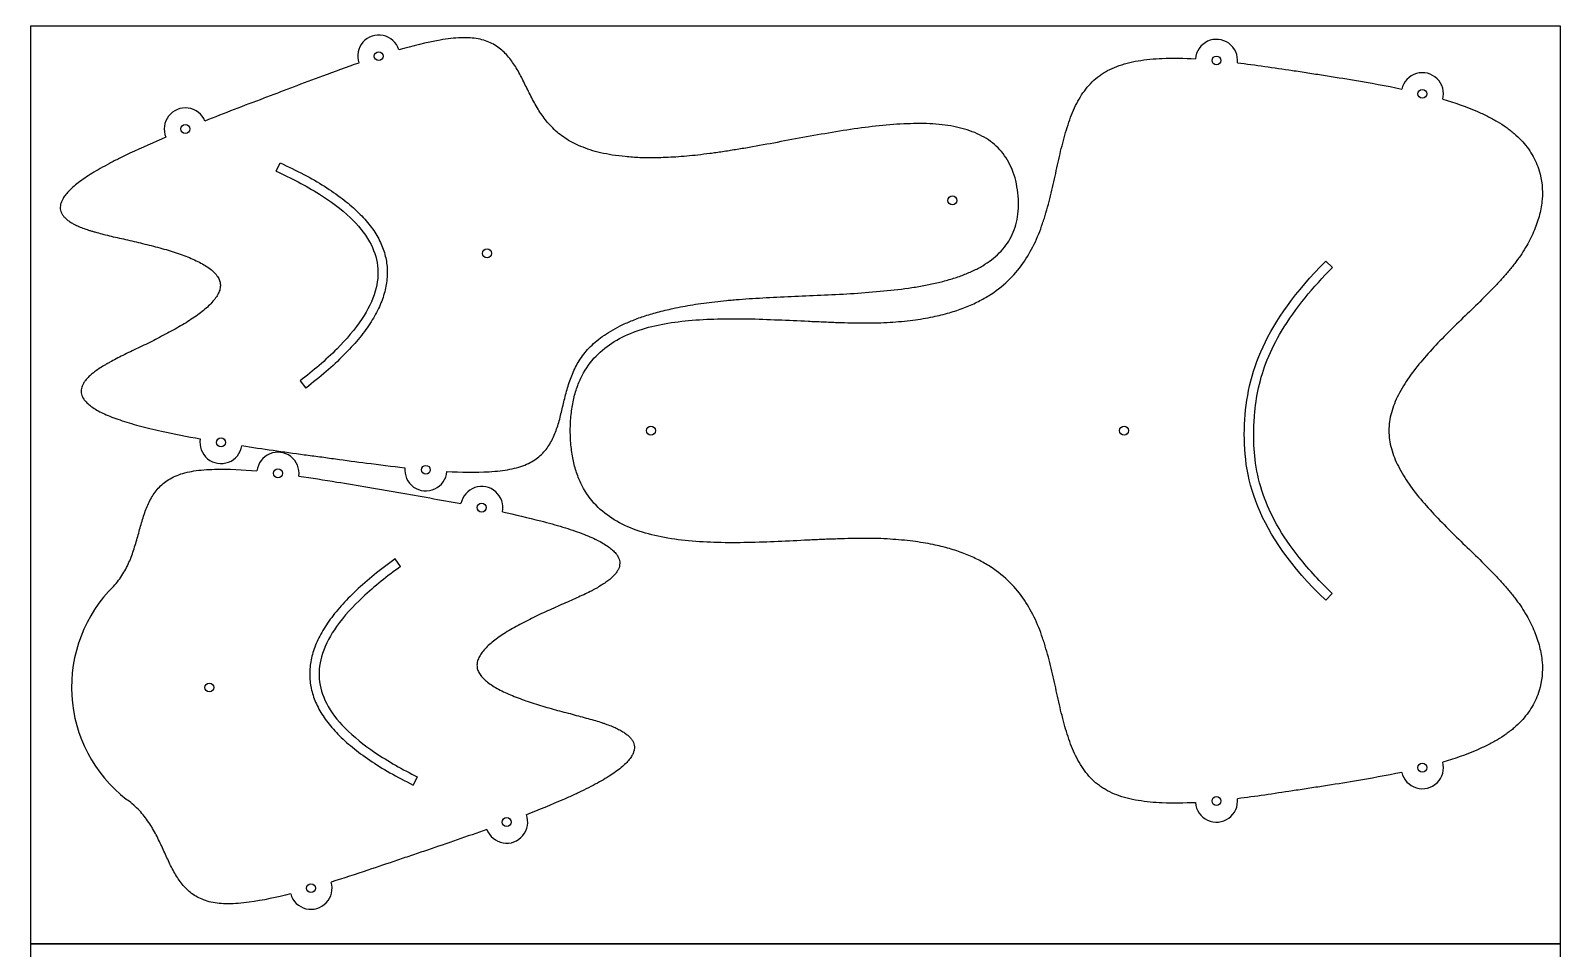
# Model space of a CAD drawing. Header units: inches. Extents: x 132 to 1257, y -131 to 658.
# Drawn here: x 750.9 to 850.9, y -10.9 to 49.1 of the extents above; entities that cross this region are included whole.
import ezdxf

# ---------------------------------------------------------------- set-up
doc = ezdxf.new("R2010")
doc.units = ezdxf.units.IN
doc.header["$MEASUREMENT"] = 0
doc.layers.add('Default', color=7, linetype='Continuous', true_color=0x000000)

msp = doc.modelspace()

# ---------------------------------------------------------------- linework, layer by layer
for p, q in [((766.98, 39.94), (767.23, 40.49)), ((836.02, 33.64), (835.58, 34.07)), ((768.54, 26.24), (768.91, 25.76)), ((775.11, 14.09), (774.75, 14.59)), ((836.01, 12.33), (835.58, 11.89)), ((776.2, 0.35), (775.93, -0.19))]:
    msp.add_line(p, q)
for centre in [(773.68, 47.46), (828.44, 47.18), (841.9, 45), (761.04, 42.7), (811.18, 38.03), (780.76, 34.57), (791.47, 22.98), (822.4, 22.98), (763.37, 22.21), (767.09, 20.19), (776.76, 20.42), (780.41, 17.95), (762.61, 6.19), (841.9, 0.95), (828.44, -1.23), (782.04, -2.61), (769.25, -6.93)]:
    msp.add_circle(centre, 0.291)
for centre, radius, start, end in [((773.68, 47.46), 1.38, 17.8755, 198.6862), ((828.44, 47.18), 1.38, 353.7838, 175.5067), ((841.9, 45), 1.38, 345.1026, 167.1169), ((761.04, 42.7), 1.38, 22.0212, 202.6569), ((763.37, 22.21), 1.38, 170.3337, 350.9686), ((767.09, 20.19), 1.38, 352.3528, 173.1635), ((776.76, 20.42), 1.38, 174.3036, 355.1183), ((780.41, 17.95), 1.38, 348.3821, 169.0178), ((762.9, 6.21), 9.3, 134.6814, 232.0016), ((841.9, 0.95), 1.38, 192.8831, 14.8954), ((828.44, -1.23), 1.38, 184.4924, 6.2162), ((782.04, -2.61), 1.38, 200.0704, 20.7052), ((769.25, -6.93), 1.38, 195.9207, 16.7353)]:
    msp.add_arc(centre, radius, start, end)
for points, knots in [([(778.13, 20.31), (779.07, 20.27), (779.98, 20.24), (781.14, 20.31), (781.38, 20.33), (781.83, 20.38), (782.04, 20.41), (782.45, 20.49), (782.65, 20.54), (783.01, 20.65), (783.18, 20.71), (783.5, 20.85), (783.64, 20.92), (784.04, 21.17), (784.27, 21.36), (784.67, 21.8), (784.83, 22.04), (785.1, 22.54), (785.21, 22.82), (785.41, 23.37), (785.49, 23.67), (785.64, 24.26), (785.71, 24.56), (785.85, 25.17), (785.93, 25.48), (786.07, 25.93), (786.11, 26.08), (786.22, 26.38), (786.28, 26.53), (786.46, 26.98), (786.61, 27.27), (786.97, 27.85), (787.18, 28.12), (787.55, 28.51), (787.69, 28.64), (787.98, 28.89), (788.13, 29.02), (788.47, 29.26), (788.66, 29.38), (789.05, 29.61), (789.25, 29.73), (789.7, 29.95), (789.94, 30.05), (790.45, 30.26), (790.71, 30.36), (791.29, 30.55), (791.59, 30.64), (792.23, 30.81), (792.57, 30.89), (793.34, 31.06), (793.77, 31.14), (794.68, 31.29), (795.16, 31.35), (795.9, 31.44), (796.16, 31.47), (796.49, 31.5), (796.56, 31.5), (796.69, 31.52), (796.76, 31.52), (796.97, 31.54), (797.11, 31.55), (797.54, 31.59), (797.82, 31.61), (798.41, 31.64), (798.71, 31.66), (799.63, 31.71), (800.26, 31.74), (801.52, 31.79), (802.17, 31.82), (803.46, 31.88), (804.12, 31.91), (805.4, 32), (806.05, 32.05), (807.3, 32.17), (807.93, 32.24), (808.83, 32.38), (809.12, 32.43), (809.7, 32.54), (809.98, 32.6), (810.53, 32.73), (810.8, 32.8), (811.32, 32.96), (811.57, 33.04), (812.06, 33.22), (812.29, 33.32), (812.74, 33.53), (812.96, 33.64), (813.55, 34), (813.92, 34.28), (814.56, 34.91), (814.82, 35.26), (815.12, 35.85), (815.21, 36.06), (815.35, 36.5), (815.4, 36.72), (815.48, 37.2), (815.5, 37.45), (815.5, 37.98), (815.49, 38.25), (815.46, 38.52), (815.43, 38.79), (815.38, 39.06), (815.26, 39.57), (815.18, 39.81), (815, 40.26), (814.89, 40.47), (814.66, 40.86), (814.53, 41.05), (814.1, 41.55), (813.77, 41.84), (813.01, 42.31), (812.59, 42.5), (811.92, 42.71), (811.69, 42.77), (811.2, 42.88), (810.95, 42.92), (810.44, 42.99), (810.17, 43.01), (809.63, 43.05), (809.36, 43.06), (808.79, 43.06), (808.5, 43.05), (807.92, 43.03), (807.62, 43.02), (806.7, 42.95), (806.08, 42.88), (804.83, 42.72), (804.19, 42.62), (802.92, 42.41), (802.27, 42.3), (801, 42.06), (800.37, 41.95), (799.12, 41.71), (798.5, 41.6), (797.59, 41.44), (797.3, 41.39), (796.72, 41.3), (796.43, 41.25), (796.01, 41.19), (795.87, 41.17), (795.66, 41.14), (795.6, 41.13), (795.46, 41.11), (795.39, 41.1), (795.07, 41.06), (794.81, 41.03), (794.06, 40.94), (793.58, 40.9), (792.66, 40.84), (792.22, 40.82), (791.44, 40.81), (791.09, 40.81), (790.43, 40.84), (790.11, 40.86), (789.51, 40.92), (789.23, 40.95), (788.69, 41.04), (788.43, 41.09), (787.95, 41.2), (787.72, 41.26), (787.29, 41.4), (787.08, 41.48), (786.7, 41.64), (786.52, 41.73), (786.17, 41.91), (786.01, 42), (785.57, 42.3), (785.3, 42.52), (784.82, 43), (784.61, 43.25), (784.33, 43.64), (784.24, 43.77), (784.07, 44.04), (783.99, 44.18), (783.75, 44.59), (783.61, 44.88), (783.33, 45.43), (783.19, 45.72), (782.92, 46.26), (782.77, 46.53), (782.46, 47.03), (782.29, 47.26), (781.91, 47.7), (781.7, 47.89), (781.21, 48.23), (780.95, 48.37), (780.5, 48.52), (780.35, 48.56), (780, 48.62), (779.83, 48.64), (779.45, 48.67), (779.25, 48.67), (778.83, 48.65), (778.61, 48.64), (778.16, 48.59), (777.93, 48.55), (776.78, 48.36), (775.9, 48.12), (774.99, 47.88)], [21.337342, 21.337342, 21.337342, 21.337342, 25.86095, 25.86095, 27.024377, 27.024377, 28.094974, 28.094974, 29.071677, 29.071677, 29.962213, 29.962213, 30.77301, 30.77301, 32.260053, 32.260053, 33.67371, 33.67371, 35.104563, 35.104563, 36.584308, 36.584308, 38.101893, 38.101893, 39.660469, 39.660469, 40.445242, 40.445242, 41.234722, 41.234722, 42.850267, 42.850267, 44.567839, 44.567839, 45.49247, 45.49247, 46.482904, 46.482904, 47.555118, 47.555118, 48.725326, 48.725326, 50.009599, 50.009599, 51.423651, 51.423651, 52.982756, 52.982756, 54.701765, 54.701765, 56.853028, 56.853028, 59.247783, 59.247783, 60.543482, 60.543482, 60.877972, 60.877972, 61.21672, 61.21672, 61.9065, 61.9065, 63.331446, 63.331446, 64.809526, 64.809526, 67.885859, 67.885859, 71.069526, 71.069526, 74.272082, 74.272082, 77.43257, 77.43257, 80.482127, 80.482127, 81.952401, 81.952401, 83.373619, 83.373619, 84.740774, 84.740774, 86.047994, 86.047994, 87.296706, 87.296706, 88.48906, 88.48906, 90.733312, 90.733312, 92.896068, 92.896068, 93.993834, 93.993834, 95.14388, 95.14388, 96.374531, 96.374531, 97.712362, 97.712362, 97.712362, 99.050467, 99.050467, 100.281358, 100.281358, 101.431623, 101.431623, 102.529603, 102.529603, 104.692825, 104.692825, 106.937636, 106.937636, 108.130316, 108.130316, 109.379379, 109.379379, 110.686972, 110.686972, 112.054519, 112.054519, 113.47614, 113.47614, 114.946824, 114.946824, 117.997195, 117.997195, 121.158457, 121.158457, 124.361708, 124.361708, 127.545952, 127.545952, 130.622693, 130.622693, 132.10091, 132.10091, 133.525942, 133.525942, 134.215743, 134.215743, 134.554496, 134.554496, 134.888989, 134.888989, 136.184688, 136.184688, 138.579402, 138.579402, 140.730583, 140.730583, 142.448899, 142.448899, 144.007406, 144.007406, 145.420946, 145.420946, 146.704787, 146.704787, 147.874633, 147.874633, 148.946548, 148.946548, 149.936736, 149.936736, 150.861164, 150.861164, 152.578417, 152.578417, 154.193708, 154.193708, 154.983071, 154.983071, 155.76773, 155.76773, 157.32608, 157.32608, 158.843463, 158.843463, 160.323025, 160.323025, 161.753704, 161.753704, 163.167132, 163.167132, 164.653774, 164.653774, 165.464259, 165.464259, 166.354393, 166.354393, 167.330644, 167.330644, 168.400752, 168.400752, 169.563666, 169.563666, 174.092066, 174.092066, 174.092066, 174.092066]), ([(772.37, 47.01), (771.59, 46.74), (770.79, 46.45), (769.37, 45.92), (768.73, 45.68), (767.77, 45.32), (767.45, 45.2), (766.81, 44.95), (766.48, 44.83), (764.88, 44.22), (763.59, 43.73), (762.32, 43.22)], [178.638265, 178.638265, 178.638265, 178.638265, 182.755607, 182.755607, 186.111239, 186.111239, 187.803421, 187.803421, 189.49543, 189.49543, 196.254512, 196.254512, 196.254512, 196.254512]), ([(827.06, -1.34), (826.34, -1.37), (825.61, -1.39), (824.63, -1.35), (824.36, -1.33), (823.84, -1.28), (823.58, -1.24), (823.08, -1.16), (822.83, -1.11), (822.37, -0.99), (822.14, -0.92), (821.72, -0.76), (821.52, -0.67), (821.23, -0.51), (821.14, -0.46), (820.96, -0.35), (820.87, -0.29), (820.62, -0.1), (820.46, 0.03), (820.02, 0.47), (819.77, 0.8), (819.32, 1.53), (819.13, 1.93), (818.8, 2.76), (818.66, 3.2), (818.4, 4.11), (818.28, 4.59), (818.06, 5.55), (817.96, 6.04), (817.74, 7.02), (817.63, 7.51), (817.44, 8.24), (817.37, 8.48), (817.26, 8.84), (817.23, 8.96), (817.15, 9.2), (817.11, 9.32), (816.76, 10.36), (816.35, 11.25), (815.49, 12.46), (815.17, 12.84), (814.42, 13.55), (813.99, 13.88), (813.29, 14.31), (813.04, 14.45), (812.5, 14.72), (812.22, 14.84), (811.62, 15.07), (811.3, 15.18), (810.63, 15.37), (810.28, 15.46), (809.48, 15.62), (809.04, 15.69), (808.1, 15.81), (807.6, 15.86), (806.84, 15.9), (806.57, 15.92), (806.23, 15.93), (806.16, 15.93), (806.02, 15.93), (805.95, 15.93), (805.74, 15.93), (805.6, 15.93), (805.16, 15.94), (804.87, 15.93), (804.27, 15.92), (803.96, 15.91), (803.35, 15.89), (803.03, 15.88), (802.4, 15.85), (802.07, 15.84), (801.1, 15.79), (800.44, 15.76), (799.12, 15.7), (798.46, 15.68), (797.14, 15.65), (796.48, 15.65), (795.2, 15.68), (794.56, 15.72), (793.33, 15.83), (792.73, 15.91), (791.59, 16.14), (791.04, 16.29), (790.01, 16.66), (789.53, 16.88), (788.64, 17.42), (788.24, 17.73), (787.52, 18.48), (787.22, 18.9), (786.85, 19.61), (786.74, 19.87), (786.55, 20.41), (786.47, 20.69), (786.34, 21.29), (786.29, 21.61), (786.22, 22.28), (786.2, 22.63), (786.2, 22.98), (786.2, 23.33), (786.22, 23.68), (786.29, 24.35), (786.34, 24.66), (786.47, 25.27), (786.55, 25.55), (786.74, 26.09), (786.85, 26.34), (787.22, 27.05), (787.52, 27.48), (788.24, 28.22), (788.64, 28.54), (789.53, 29.08), (790.01, 29.3), (791.04, 29.67), (791.59, 29.82), (792.73, 30.04), (793.34, 30.12), (794.56, 30.24), (795.2, 30.27), (796.48, 30.3), (797.14, 30.3), (798.46, 30.28), (799.13, 30.25), (800.44, 30.2), (801.1, 30.17), (802.08, 30.12), (802.4, 30.11), (803.03, 30.08), (803.35, 30.07), (803.97, 30.04), (804.27, 30.04), (804.87, 30.02), (805.17, 30.02), (805.6, 30.02), (805.75, 30.02), (805.96, 30.03), (806.03, 30.03), (806.17, 30.03), (806.24, 30.03), (806.57, 30.04), (806.84, 30.05), (807.6, 30.1), (808.1, 30.14), (809.04, 30.26), (809.48, 30.34), (810.28, 30.5), (810.63, 30.59), (811.3, 30.78), (811.62, 30.89), (812.22, 31.12), (812.51, 31.24), (813.04, 31.51), (813.3, 31.65), (814, 32.08), (814.42, 32.4), (815.17, 33.12), (815.49, 33.49), (816.35, 34.71), (816.76, 35.6), (817.11, 36.64), (817.15, 36.76), (817.23, 36.99), (817.26, 37.11), (817.37, 37.47), (817.44, 37.72), (817.63, 38.45), (817.74, 38.94), (817.96, 39.92), (818.06, 40.41), (818.28, 41.37), (818.4, 41.84), (818.66, 42.75), (818.8, 43.2), (819.13, 44.03), (819.32, 44.43), (819.76, 45.15), (820.02, 45.48), (820.46, 45.92), (820.62, 46.06), (820.87, 46.24), (820.95, 46.3), (821.13, 46.41), (821.23, 46.47), (821.52, 46.62), (821.72, 46.71), (822.14, 46.87), (822.37, 46.94), (822.83, 47.06), (823.07, 47.12), (823.57, 47.2), (823.83, 47.23), (824.36, 47.29), (824.62, 47.3), (825.61, 47.35), (826.33, 47.33), (827.06, 47.29)], [22.654299, 22.654299, 22.654299, 22.654299, 25.624027, 25.624027, 26.717217, 26.717217, 27.790757, 27.790757, 28.804588, 28.804588, 29.761763, 29.761763, 30.669158, 30.669158, 31.107817, 31.107817, 31.538749, 31.538749, 32.388353, 32.388353, 34.101678, 34.101678, 35.893377, 35.893377, 37.794652, 37.794652, 39.791087, 39.791087, 41.84629, 41.84629, 43.930282, 43.930282, 44.966261, 44.966261, 45.481062, 45.481062, 45.993384, 45.993384, 50.036979, 50.036979, 52.08727, 52.08727, 54.281599, 54.281599, 55.467806, 55.467806, 56.737891, 56.737891, 58.108935, 58.108935, 59.597778, 59.597778, 61.44257, 61.44257, 63.48157, 63.48157, 64.581653, 64.581653, 64.865377, 64.865377, 65.152636, 65.152636, 65.737396, 65.737396, 66.944936, 66.944936, 68.197135, 68.197135, 69.48663, 69.48663, 70.805834, 70.805834, 73.502462, 73.502462, 76.217794, 76.217794, 78.89772, 78.89772, 81.488987, 81.488987, 83.94866, 83.94866, 86.254293, 86.254293, 88.418413, 88.418413, 90.505477, 90.505477, 92.638756, 92.638756, 93.769087, 93.769087, 94.976591, 94.976591, 96.283992, 96.283992, 97.712362, 97.712362, 97.712362, 99.140946, 99.140946, 100.448528, 100.448528, 101.656188, 101.656188, 102.786663, 102.786663, 104.920237, 104.920237, 107.007648, 107.007648, 109.172192, 109.172192, 111.478317, 111.478317, 113.938523, 113.938523, 116.530327, 116.530327, 119.210757, 119.210757, 121.92653, 121.92653, 124.623497, 124.623497, 125.942823, 125.942823, 127.232405, 127.232405, 128.484651, 128.484651, 129.692198, 129.692198, 130.276945, 130.276945, 130.564194, 130.564194, 130.847906, 130.847906, 131.947934, 131.947934, 133.98681, 133.98681, 135.831468, 135.831468, 137.319679, 137.319679, 138.690181, 138.690181, 139.959805, 139.959805, 141.145621, 141.145621, 143.339332, 143.339332, 145.389148, 145.389148, 149.431898, 149.431898, 149.944115, 149.944115, 150.45881, 150.45881, 151.494574, 151.494574, 153.578136, 153.578136, 155.632949, 155.632949, 157.629028, 157.629028, 159.530007, 159.530007, 161.321451, 161.321451, 163.034475, 163.034475, 163.883876, 163.883876, 164.314682, 164.314682, 164.753197, 164.753197, 165.660264, 165.660264, 166.617058, 166.617058, 167.630468, 167.630468, 168.703558, 168.703558, 169.796393, 169.796393, 172.770935, 172.770935, 172.770935, 172.770935]), ([(829.81, 47.03), (830.98, 46.89), (832.2, 46.71), (833.74, 46.48), (834.08, 46.43), (834.76, 46.32), (835.1, 46.27), (836.11, 46.11), (836.79, 46), (838.49, 45.72), (839.54, 45.53), (840.55, 45.31)], [176.525319, 176.525319, 176.525319, 176.525319, 181.504471, 181.504471, 182.918239, 182.918239, 184.3319, 184.3319, 187.138074, 187.138074, 191.454008, 191.454008, 191.454008, 191.454008]), ([(843.23, 44.65), (843.99, 44.42), (844.74, 44.17), (845.69, 43.76), (845.92, 43.65), (846.37, 43.43), (846.58, 43.31), (846.99, 43.07), (847.19, 42.95), (847.47, 42.75), (847.56, 42.68), (847.69, 42.58), (847.73, 42.55), (847.82, 42.48), (847.86, 42.44), (848.06, 42.27), (848.21, 42.13), (848.63, 41.68), (848.87, 41.36), (849.27, 40.69), (849.42, 40.34), (849.72, 39.36), (849.78, 38.74), (849.7, 37.77), (849.64, 37.44), (849.48, 36.77), (849.36, 36.44), (849.08, 35.75), (848.91, 35.41), (848.51, 34.72), (848.28, 34.37), (847.97, 33.95), (847.9, 33.86), (847.8, 33.73), (847.77, 33.69), (847.7, 33.6), (847.66, 33.56), (847.48, 33.34), (847.33, 33.16), (847.02, 32.82), (846.86, 32.64), (846.53, 32.29), (846.36, 32.12), (845.83, 31.59), (845.47, 31.23), (844.74, 30.52), (844.37, 30.17), (843.63, 29.45), (843.27, 29.08), (842.57, 28.35), (842.23, 27.98), (841.6, 27.23), (841.3, 26.86), (840.77, 26.1), (840.53, 25.71), (840.14, 24.94), (839.98, 24.55), (839.77, 23.77), (839.71, 23.38), (839.71, 22.58), (839.77, 22.19), (839.98, 21.41), (840.14, 21.02), (840.53, 20.25), (840.77, 19.86), (841.3, 19.1), (841.6, 18.72), (842.23, 17.98), (842.57, 17.61), (843.27, 16.88), (843.63, 16.51), (844.37, 15.79), (844.74, 15.43), (845.47, 14.73), (845.83, 14.37), (846.36, 13.84), (846.53, 13.67), (846.86, 13.32), (847.02, 13.14), (847.33, 12.8), (847.48, 12.62), (847.66, 12.4), (847.7, 12.36), (847.76, 12.27), (847.8, 12.23), (847.9, 12.1), (847.97, 12.01), (848.28, 11.59), (848.51, 11.24), (848.91, 10.55), (849.08, 10.21), (849.36, 9.52), (849.47, 9.19), (849.64, 8.52), (849.7, 8.19), (849.78, 7.22), (849.72, 6.6), (849.42, 5.62), (849.27, 5.27), (848.87, 4.6), (848.63, 4.28), (848.21, 3.83), (848.06, 3.69), (847.86, 3.52), (847.82, 3.48), (847.74, 3.41), (847.69, 3.38), (847.56, 3.28), (847.47, 3.21), (847.19, 3.01), (847, 2.89), (846.59, 2.65), (846.38, 2.53), (845.93, 2.31), (845.7, 2.2), (844.74, 1.79), (844, 1.54), (843.23, 1.31)], [195.225961, 195.225961, 195.225961, 195.225961, 198.45186, 198.45186, 199.501694, 199.501694, 200.501773, 200.501773, 201.451212, 201.451212, 201.909082, 201.909082, 202.133851, 202.133851, 202.356021, 202.356021, 203.220879, 203.220879, 204.861406, 204.861406, 206.432272, 206.432272, 209.033486, 209.033486, 210.40788, 210.40788, 211.873517, 211.873517, 213.452669, 213.452669, 215.162851, 215.162851, 215.612916, 215.612916, 215.841362, 215.841362, 216.072118, 216.072118, 217.017786, 217.017786, 217.996346, 217.996346, 219.003373, 219.003373, 221.070869, 221.070869, 223.194958, 223.194958, 225.309078, 225.309078, 227.368774, 227.368774, 229.332615, 229.332615, 231.172169, 231.172169, 232.884642, 232.884642, 234.510237, 234.510237, 236.135311, 236.135311, 237.847192, 237.847192, 239.686068, 239.686068, 241.649171, 241.649171, 243.708114, 243.708114, 245.821516, 245.821516, 247.944976, 247.944976, 250.011991, 250.011991, 251.018833, 251.018833, 251.997252, 251.997252, 252.942822, 252.942822, 253.173559, 253.173559, 253.401989, 253.401989, 253.852024, 253.852024, 255.562118, 255.562118, 257.141211, 257.141211, 258.606786, 258.606786, 259.981075, 259.981075, 262.581718, 262.581718, 264.152615, 264.152615, 265.792936, 265.792936, 266.657613, 266.657613, 266.87973, 266.87973, 267.104444, 267.104444, 267.562199, 267.562199, 268.511395, 268.511395, 269.511227, 269.511227, 270.560825, 270.560825, 273.794095, 273.794095, 273.794095, 273.794095]), ([(759.77, 42.17), (758.98, 41.83), (758.19, 41.48), (757.18, 41), (756.95, 40.89), (756.5, 40.67), (756.29, 40.55), (755.87, 40.33), (755.67, 40.23), (755.29, 40.01), (755.11, 39.9), (754.77, 39.7), (754.61, 39.59), (754.32, 39.39), (754.18, 39.29), (753.92, 39.09), (753.8, 38.99), (753.59, 38.8), (753.49, 38.71), (753.32, 38.52), (753.24, 38.43), (753.11, 38.26), (753.05, 38.17), (752.97, 38.01), (752.94, 37.95), (752.89, 37.81), (752.88, 37.75), (752.85, 37.55), (752.86, 37.43), (752.92, 37.25), (752.95, 37.19), (753.02, 37.08), (753.06, 37.02), (753.15, 36.91), (753.21, 36.86), (753.33, 36.75), (753.4, 36.7), (753.55, 36.6), (753.63, 36.55), (753.81, 36.45), (753.91, 36.41), (754.11, 36.31), (754.23, 36.27), (754.46, 36.18), (754.59, 36.13), (754.78, 36.07), (754.85, 36.05), (754.95, 36.02), (754.98, 36.01), (755.05, 35.99), (755.09, 35.98), (755.28, 35.92), (755.43, 35.88), (755.74, 35.8), (755.91, 35.76), (756.24, 35.68), (756.42, 35.64), (756.77, 35.56), (756.95, 35.52), (757.31, 35.44), (757.5, 35.39), (758.06, 35.26), (758.43, 35.17), (759.18, 34.98), (759.55, 34.88), (760.09, 34.72), (760.27, 34.67), (760.61, 34.55), (760.78, 34.49), (761.11, 34.37), (761.27, 34.31), (761.57, 34.18), (761.72, 34.11), (761.99, 33.97), (762.13, 33.9), (762.37, 33.76), (762.49, 33.68), (762.7, 33.53), (762.79, 33.45), (762.96, 33.29), (763.04, 33.2), (763.16, 33.03), (763.21, 32.95), (763.29, 32.77), (763.31, 32.68), (763.33, 32.49), (763.33, 32.4), (763.3, 32.21), (763.27, 32.11), (763.18, 31.92), (763.13, 31.82), (763, 31.63), (762.92, 31.53), (762.75, 31.33), (762.66, 31.23), (762.45, 31.03), (762.34, 30.94), (762.1, 30.74), (761.97, 30.64), (761.71, 30.45), (761.57, 30.35), (761.28, 30.16), (761.12, 30.06), (760.81, 29.87), (760.65, 29.78), (760.16, 29.5), (759.82, 29.32), (759.14, 28.97), (758.8, 28.79), (758.28, 28.54), (758.11, 28.46), (757.77, 28.3), (757.61, 28.22), (757.28, 28.06), (757.12, 27.98), (756.81, 27.83), (756.66, 27.75), (756.37, 27.6), (756.24, 27.53), (756.07, 27.43), (756.03, 27.41), (755.98, 27.39), (755.97, 27.38), (755.94, 27.36), (755.92, 27.35), (755.84, 27.31), (755.78, 27.27), (755.61, 27.17), (755.5, 27.1), (755.29, 26.95), (755.19, 26.89), (755.01, 26.75), (754.93, 26.68), (754.77, 26.55), (754.7, 26.48), (754.58, 26.35), (754.52, 26.28), (754.43, 26.15), (754.38, 26.09), (754.32, 25.96), (754.29, 25.9), (754.25, 25.77), (754.24, 25.71), (754.22, 25.52), (754.24, 25.39), (754.3, 25.21), (754.33, 25.15), (754.41, 25.03), (754.45, 24.97), (754.57, 24.84), (754.64, 24.77), (754.81, 24.62), (754.9, 24.55), (755.11, 24.41), (755.23, 24.34), (755.48, 24.2), (755.62, 24.14), (755.91, 24), (756.07, 23.93), (756.41, 23.8), (756.59, 23.74), (756.96, 23.61), (757.16, 23.55), (757.58, 23.42), (757.8, 23.36), (758.25, 23.24), (758.49, 23.18), (758.97, 23.06), (759.23, 23), (760.32, 22.76), (761.16, 22.6), (762.01, 22.44)], [-72.816026, -72.816026, -72.816026, -72.816026, -68.589873, -68.589873, -67.318559, -67.318559, -66.122832, -66.122832, -65.008373, -65.008373, -63.980459, -63.980459, -63.043719, -63.043719, -62.201904, -62.201904, -61.451838, -61.451838, -60.790377, -60.790377, -60.212575, -60.212575, -59.710607, -59.710607, -59.34825, -59.34825, -59.018837, -59.018837, -58.399227, -58.399227, -58.086655, -58.086655, -57.74977, -57.74977, -57.37673, -57.37673, -56.958624, -56.958624, -56.489084, -56.489084, -55.962098, -55.962098, -55.376278, -55.376278, -54.729328, -54.729328, -54.382478, -54.382478, -54.203118, -54.203118, -54.019795, -54.019795, -53.249094, -53.249094, -52.425275, -52.425275, -51.557418, -51.557418, -50.654943, -50.654943, -49.727457, -49.727457, -47.836157, -47.836157, -45.968244, -45.968244, -45.060568, -45.060568, -44.184895, -44.184895, -43.349856, -43.349856, -42.56342, -42.56342, -41.835174, -41.835174, -41.168427, -41.168427, -40.565886, -40.565886, -40.025571, -40.025571, -39.537699, -39.537699, -39.081218, -39.081218, -38.624883, -38.624883, -38.137186, -38.137186, -37.597086, -37.597086, -36.994805, -36.994805, -36.328357, -36.328357, -35.600442, -35.600442, -34.814361, -34.814361, -33.979691, -33.979691, -33.104393, -33.104393, -32.197087, -32.197087, -30.329859, -30.329859, -28.439111, -28.439111, -27.511829, -27.511829, -26.609496, -26.609496, -25.741712, -25.741712, -24.91789, -24.91789, -24.147102, -24.147102, -23.963744, -23.963744, -23.873548, -23.873548, -23.784347, -23.784347, -23.437413, -23.437413, -22.790272, -22.790272, -22.204236, -22.204236, -21.677015, -21.677015, -21.207228, -21.207228, -20.788883, -20.788883, -20.415634, -20.415634, -20.078601, -20.078601, -19.765978, -19.765978, -19.146676, -19.146676, -18.817645, -18.817645, -18.4558, -18.4558, -17.954371, -17.954371, -17.377174, -17.377174, -16.71635, -16.71635, -15.966935, -15.966935, -15.125773, -15.125773, -14.18967, -14.18967, -13.162347, -13.162347, -12.048425, -12.048425, -10.853183, -10.853183, -9.582298, -9.582298, -5.347406, -5.347406, -5.347406, -5.347406]), ([(766.98, 39.94), (767.95, 39.5), (769.66, 38.62), (771.76, 37.09), (773.12, 35.49), (773.73, 33.77), (773.53, 31.96), (772.56, 30.1), (770.85, 28.13), (769.39, 26.89), (768.54, 26.24)], [0, 0, 0, 0, 1.049184, 1.888498, 2.547012, 3.094922, 3.642833, 4.301347, 5.14066, 6.189845, 6.189845, 6.189845, 6.189845]), ([(836.01, 12.33), (835.24, 13.07), (833.91, 14.5), (831.98, 17.27), (830.98, 20.06), (830.85, 22.52), (830.92, 24.17), (831.15, 25.82), (831.73, 27.69), (833.15, 30.48), (834.77, 32.37), (836.02, 33.64)], [0, 0, 0, 0, 1.051159, 1.918551, 3.309378, 3.926598, 4.331135, 4.934054, 5.560341, 6.2507, 8.000106, 8.000106, 8.000106, 8.000106]), ([(764.73, 22), (766.09, 21.79), (767.45, 21.6), (769.15, 21.36), (769.49, 21.32), (770.17, 21.23), (770.51, 21.18), (771.53, 21.04), (772.21, 20.95), (773.71, 20.76), (774.55, 20.65), (775.38, 20.56)], [-0.823595, -0.823595, -0.823595, -0.823595, 5.925481, 5.925481, 7.617573, 7.617573, 9.309877, 9.309877, 12.665867, 12.665867, 16.79159, 16.79159, 16.79159, 16.79159]), ([(756.09, 12.54), (756.12, 12.56), (756.14, 12.59), (756.41, 12.86), (756.63, 13.12), (757.01, 13.68), (757.17, 13.96), (757.37, 14.41), (757.43, 14.55), (757.55, 14.85), (757.6, 15), (757.75, 15.45), (757.84, 15.76), (758.01, 16.36), (758.09, 16.66), (758.26, 17.25), (758.35, 17.54), (758.56, 18.09), (758.68, 18.35), (758.97, 18.85), (759.14, 19.08), (759.55, 19.51), (759.78, 19.69), (760.19, 19.92), (760.34, 19.99), (760.66, 20.12), (760.83, 20.18), (761.2, 20.27), (761.4, 20.31), (761.81, 20.38), (762.02, 20.4), (762.48, 20.44), (762.71, 20.45), (763.87, 20.48), (764.79, 20.42), (765.72, 20.35)], [66.281424, 66.281424, 66.281424, 66.281424, 66.440526, 66.440526, 68.157779, 68.157779, 69.77307, 69.77307, 70.562433, 70.562433, 71.347091, 71.347091, 72.905441, 72.905441, 74.422825, 74.422825, 75.902387, 75.902387, 77.333066, 77.333066, 78.746494, 78.746494, 80.233136, 80.233136, 81.043621, 81.043621, 81.933755, 81.933755, 82.910006, 82.910006, 83.980114, 83.980114, 85.143028, 85.143028, 89.671428, 89.671428, 89.671428, 89.671428]), ([(768.46, 20.01), (769.28, 19.89), (770.12, 19.76), (771.62, 19.51), (772.29, 19.4), (773.3, 19.22), (773.64, 19.17), (774.32, 19.05), (774.66, 18.99), (776.35, 18.7), (777.7, 18.46), (779.05, 18.21)], [178.638265, 178.638265, 178.638265, 178.638265, 182.755607, 182.755607, 186.111239, 186.111239, 187.803421, 187.803421, 189.49543, 189.49543, 196.254512, 196.254512, 196.254512, 196.254512]), ([(781.76, 17.67), (782.6, 17.49), (783.44, 17.29), (784.52, 17.02), (784.77, 16.95), (785.25, 16.81), (785.49, 16.75), (785.93, 16.61), (786.15, 16.54), (786.56, 16.4), (786.76, 16.33), (787.13, 16.19), (787.31, 16.12), (787.64, 15.98), (787.8, 15.91), (788.09, 15.76), (788.22, 15.69), (788.47, 15.54), (788.58, 15.47), (788.79, 15.32), (788.88, 15.25), (789.04, 15.1), (789.12, 15.03), (789.23, 14.89), (789.27, 14.83), (789.34, 14.7), (789.37, 14.64), (789.43, 14.46), (789.44, 14.34), (789.42, 14.15), (789.41, 14.08), (789.36, 13.96), (789.33, 13.9), (789.26, 13.77), (789.22, 13.71), (789.12, 13.58), (789.06, 13.52), (788.93, 13.39), (788.86, 13.32), (788.7, 13.19), (788.61, 13.13), (788.43, 13), (788.33, 12.93), (788.11, 12.8), (788, 12.73), (787.82, 12.63), (787.76, 12.6), (787.67, 12.55), (787.63, 12.53), (787.57, 12.5), (787.54, 12.48), (787.36, 12.39), (787.22, 12.32), (786.93, 12.19), (786.77, 12.11), (786.46, 11.97), (786.3, 11.9), (785.97, 11.75), (785.8, 11.68), (785.46, 11.53), (785.29, 11.45), (784.76, 11.21), (784.41, 11.06), (783.72, 10.73), (783.37, 10.56), (782.87, 10.29), (782.71, 10.2), (782.39, 10.03), (782.23, 9.94), (781.94, 9.75), (781.79, 9.66), (781.52, 9.48), (781.39, 9.38), (781.14, 9.19), (781.03, 9.1), (780.81, 8.91), (780.72, 8.81), (780.54, 8.62), (780.46, 8.53), (780.33, 8.34), (780.27, 8.24), (780.18, 8.05), (780.14, 7.95), (780.1, 7.76), (780.1, 7.67), (780.11, 7.48), (780.13, 7.39), (780.2, 7.21), (780.25, 7.12), (780.37, 6.95), (780.44, 6.86), (780.61, 6.7), (780.7, 6.61), (780.9, 6.45), (781.02, 6.38), (781.26, 6.22), (781.38, 6.15), (781.66, 6), (781.8, 5.93), (782.1, 5.79), (782.26, 5.72), (782.58, 5.59), (782.75, 5.52), (783.09, 5.4), (783.26, 5.33), (783.8, 5.15), (784.17, 5.04), (784.9, 4.82), (785.27, 4.72), (785.83, 4.57), (786.01, 4.53), (786.37, 4.43), (786.55, 4.38), (786.9, 4.29), (787.07, 4.24), (787.4, 4.15), (787.57, 4.11), (787.88, 4.02), (788.03, 3.97), (788.21, 3.91), (788.25, 3.9), (788.3, 3.88), (788.32, 3.87), (788.36, 3.86), (788.37, 3.86), (788.46, 3.83), (788.52, 3.8), (788.71, 3.73), (788.84, 3.69), (789.07, 3.59), (789.18, 3.54), (789.38, 3.44), (789.48, 3.39), (789.65, 3.29), (789.73, 3.23), (789.88, 3.13), (789.95, 3.08), (790.07, 2.97), (790.12, 2.91), (790.21, 2.8), (790.25, 2.74), (790.32, 2.62), (790.34, 2.57), (790.39, 2.38), (790.4, 2.26), (790.37, 2.07), (790.35, 2), (790.3, 1.87), (790.27, 1.8), (790.18, 1.65), (790.12, 1.56), (789.99, 1.39), (789.91, 1.3), (789.73, 1.13), (789.63, 1.04), (789.41, 0.85), (789.28, 0.76), (789.02, 0.57), (788.88, 0.48), (788.57, 0.28), (788.41, 0.18), (788.06, -0.01), (787.88, -0.11), (787.49, -0.32), (787.29, -0.42), (786.87, -0.62), (786.65, -0.73), (786.2, -0.94), (785.96, -1.04), (784.93, -1.49), (784.14, -1.81), (783.33, -2.13)], [-72.816026, -72.816026, -72.816026, -72.816026, -68.589873, -68.589873, -67.318559, -67.318559, -66.122832, -66.122832, -65.008373, -65.008373, -63.980459, -63.980459, -63.043719, -63.043719, -62.201904, -62.201904, -61.451838, -61.451838, -60.790377, -60.790377, -60.212575, -60.212575, -59.710607, -59.710607, -59.34825, -59.34825, -59.018837, -59.018837, -58.399227, -58.399227, -58.086655, -58.086655, -57.74977, -57.74977, -57.37673, -57.37673, -56.958624, -56.958624, -56.489084, -56.489084, -55.962098, -55.962098, -55.376278, -55.376278, -54.729328, -54.729328, -54.382478, -54.382478, -54.203118, -54.203118, -54.019795, -54.019795, -53.249094, -53.249094, -52.425275, -52.425275, -51.557418, -51.557418, -50.654943, -50.654943, -49.727457, -49.727457, -47.836157, -47.836157, -45.968244, -45.968244, -45.060568, -45.060568, -44.184895, -44.184895, -43.349856, -43.349856, -42.56342, -42.56342, -41.835174, -41.835174, -41.168427, -41.168427, -40.565886, -40.565886, -40.025571, -40.025571, -39.537699, -39.537699, -39.081218, -39.081218, -38.624883, -38.624883, -38.137186, -38.137186, -37.597086, -37.597086, -36.994805, -36.994805, -36.328357, -36.328357, -35.600442, -35.600442, -34.814361, -34.814361, -33.979691, -33.979691, -33.104393, -33.104393, -32.197087, -32.197087, -30.329859, -30.329859, -28.439111, -28.439111, -27.511829, -27.511829, -26.609496, -26.609496, -25.741712, -25.741712, -24.91789, -24.91789, -24.147102, -24.147102, -23.963744, -23.963744, -23.873548, -23.873548, -23.784347, -23.784347, -23.437413, -23.437413, -22.790272, -22.790272, -22.204236, -22.204236, -21.677015, -21.677015, -21.207228, -21.207228, -20.788883, -20.788883, -20.415634, -20.415634, -20.078601, -20.078601, -19.765978, -19.765978, -19.146676, -19.146676, -18.817645, -18.817645, -18.4558, -18.4558, -17.954371, -17.954371, -17.377174, -17.377174, -16.71635, -16.71635, -15.966935, -15.966935, -15.125773, -15.125773, -14.18967, -14.18967, -13.162347, -13.162347, -12.048425, -12.048425, -10.853183, -10.853183, -9.582298, -9.582298, -5.347406, -5.347406, -5.347406, -5.347406]), ([(775.11, 14.09), (774.24, 13.48), (772.73, 12.28), (770.96, 10.38), (769.93, 8.55), (769.66, 6.75), (770.21, 5.01), (771.52, 3.37), (773.56, 1.77), (775.24, 0.83), (776.2, 0.35)], [0, 0, 0, 0, 1.049184, 1.888498, 2.547012, 3.094922, 3.642833, 4.301347, 5.14066, 6.189845, 6.189845, 6.189845, 6.189845]), ([(840.55, 0.64), (839.54, 0.43), (838.5, 0.24), (836.79, -0.05), (836.12, -0.15), (835.1, -0.31), (834.76, -0.36), (834.08, -0.47), (833.74, -0.52), (832.2, -0.75), (830.98, -0.94), (829.81, -1.08)], [3.971599, 3.971599, 3.971599, 3.971599, 8.279163, 8.279163, 11.085528, 11.085528, 12.49933, 12.49933, 13.913271, 13.913271, 18.900227, 18.900227, 18.900227, 18.900227]), ([(767.92, -7.31), (767.01, -7.52), (766.12, -7.73), (764.97, -7.88), (764.73, -7.91), (764.28, -7.94), (764.06, -7.95), (763.64, -7.95), (763.44, -7.94), (763.07, -7.91), (762.89, -7.88), (762.55, -7.81), (762.39, -7.76), (761.95, -7.59), (761.69, -7.45), (761.22, -7.1), (761.02, -6.9), (760.65, -6.45), (760.49, -6.2), (760.19, -5.69), (760.06, -5.42), (759.8, -4.87), (759.67, -4.58), (759.41, -4.01), (759.28, -3.73), (759.06, -3.31), (758.98, -3.17), (758.82, -2.89), (758.73, -2.76), (758.46, -2.35), (758.26, -2.1), (757.8, -1.6), (757.54, -1.38), (757.23, -1.15), (757.21, -1.14), (757.18, -1.12)], [21.337342, 21.337342, 21.337342, 21.337342, 25.86095, 25.86095, 27.024377, 27.024377, 28.094974, 28.094974, 29.071677, 29.071677, 29.962213, 29.962213, 30.77301, 30.77301, 32.260053, 32.260053, 33.67371, 33.67371, 35.104563, 35.104563, 36.584308, 36.584308, 38.101893, 38.101893, 39.660469, 39.660469, 40.445242, 40.445242, 41.234722, 41.234722, 42.850267, 42.850267, 44.567839, 44.567839, 44.726002, 44.726002, 44.726002, 44.726002]), ([(780.75, -3.09), (779.45, -3.55), (778.16, -4), (776.53, -4.55), (776.21, -4.66), (775.56, -4.88), (775.23, -4.99), (774.26, -5.32), (773.61, -5.54), (772.17, -6.02), (771.37, -6.29), (770.57, -6.53)], [-0.823595, -0.823595, -0.823595, -0.823595, 5.925481, 5.925481, 7.617573, 7.617573, 9.309877, 9.309877, 12.665867, 12.665867, 16.79159, 16.79159, 16.79159, 16.79159])]:
    msp.add_open_spline(points, degree=3, knots=knots)
for points, degree in [([(767.23, 40.49), (780.35, 34.52), (768.91, 25.76)], 2), ([(835.58, 11.89), (830.96, 16.34), (829.29, 23.61), (831.57, 29.97), (835.58, 34.07)], 3), ([(774.75, 14.59), (763.02, 6.22), (775.93, -0.19)], 2)]:
    msp.add_open_spline(points, degree=degree)
at = {"layer": 'Default'}
for points in [[(850.92, -10.57), (850.92, 49.43), (750.92, 49.43), (750.92, -10.57)], [(850.92, -70.57), (850.92, -10.57), (750.92, -10.57), (750.92, -70.57)]]:
    msp.add_lwpolyline(points, close=True, dxfattribs=at)

doc.saveas('drawing.dxf')
